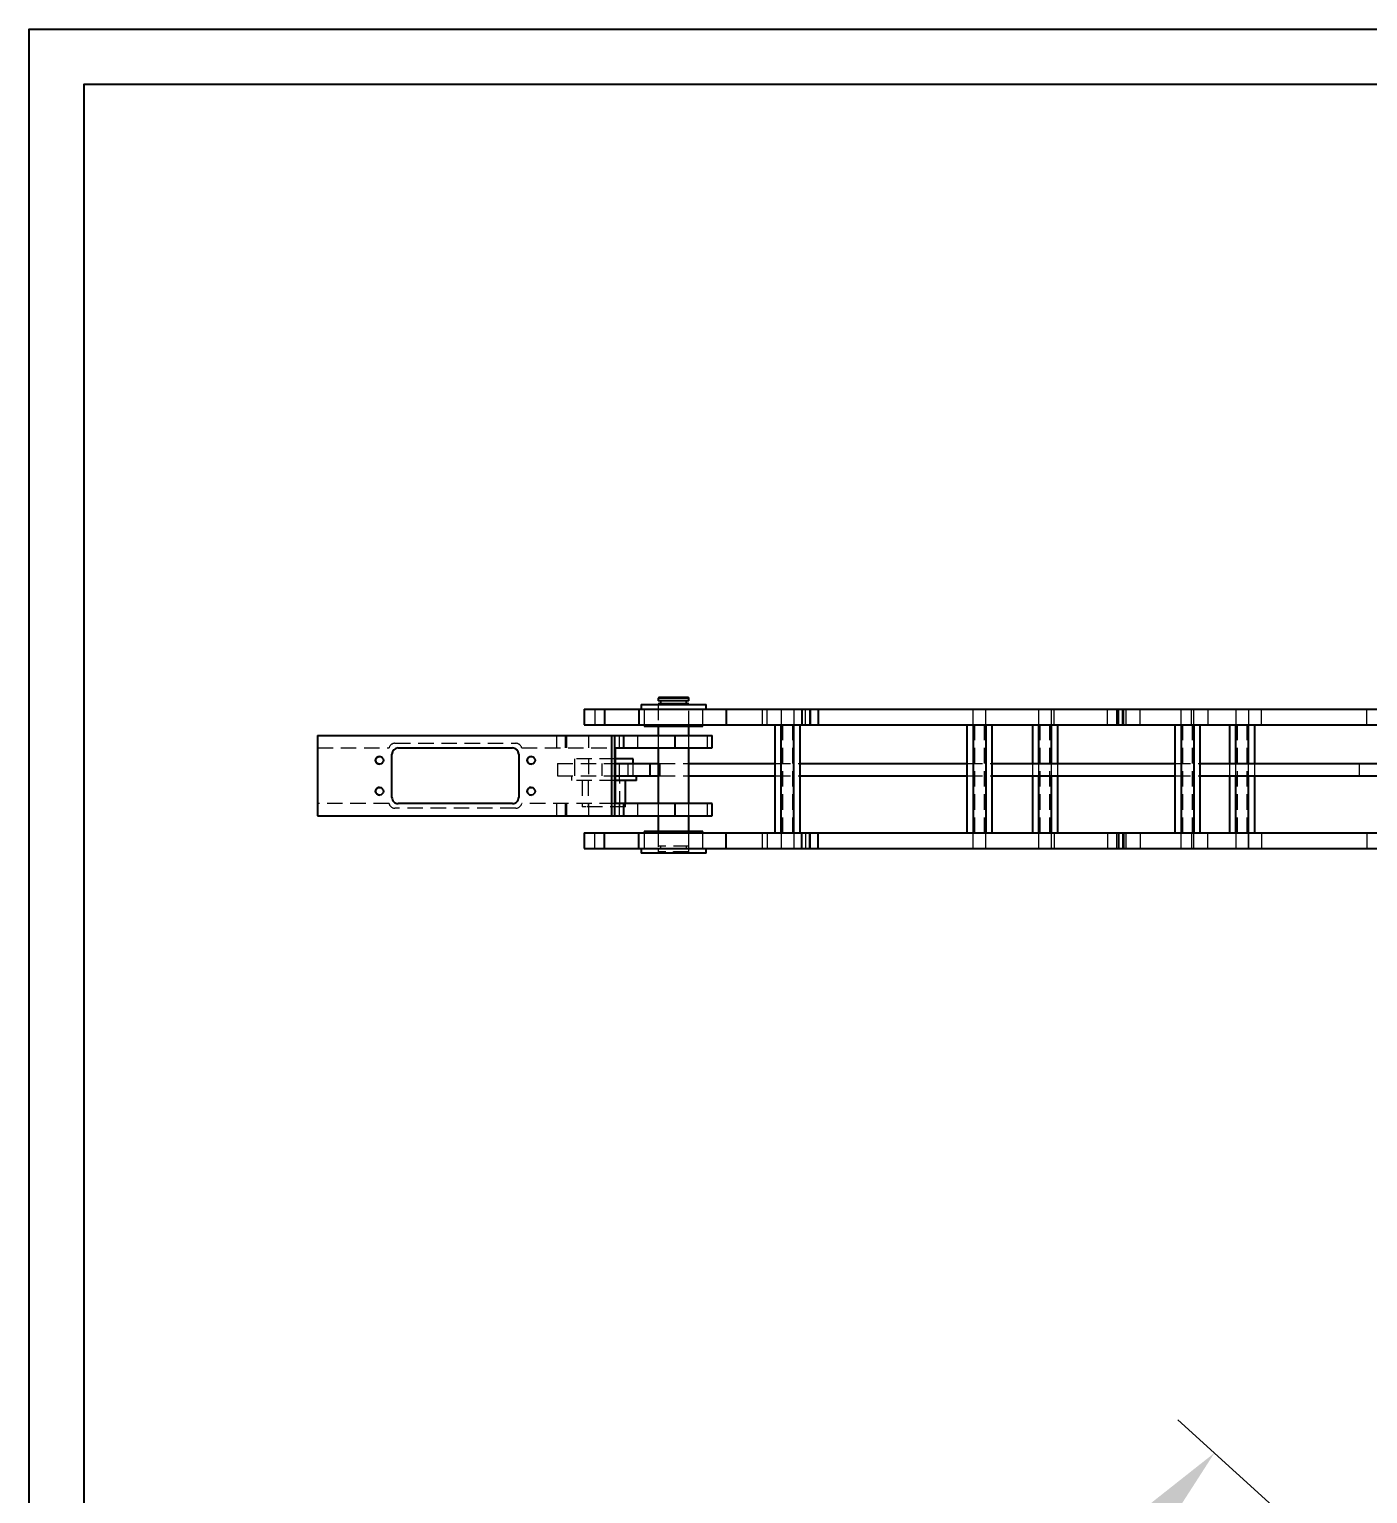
# Model space of a CAD drawing. Header units: millimetres. Extents: x -449 to 2916, y -1257 to 1632.
# Drawn here: x 997.1 to 1429.5, y 1159 to 1632.3 of the extents above; entities that cross this region are included whole.
import ezdxf

# ---------------------------------------------------------------- set-up
doc = ezdxf.new("R2010")
doc.units = ezdxf.units.MM
doc.header["$PDSIZE"] = -1
doc.linetypes.add('HIDDEN', pattern=[0.075, 0.05, -0.025])
doc.layers.add('细线层', color=252, linetype='Continuous', lineweight=13)
doc.styles.add('wf', font='')
doc.styles.get('wf').set_extended_font_data('Microsoft YaHei')
doc.dimstyles.new('wf8', dxfattribs={"dimscale": 8, "dimtxt": 4, "dimasz": 3.2, "dimexe": 2, "dimexo": 1, "dimgap": 0.8, "dimtad": 1, "dimdec": 1, "dimdsep": 46, "dimtxsty": 'wf', "dimcen": 0, "dimclrd": 6, "dimclre": 6, "dimadec": 0, "dimazin": 0, "dimtm": 1e-09, "dimtfac": 0.7, "dimtdec": 1, "dimtmove": 0, "dimatfit": 3, "dimfxl": 0, "dimtolj": 1, "dimlwd": 13, "dimlwe": 13, "dimarcsym": 0})

# ---------------------------------------------------------------- blocks, each defined once
blk = doc.blocks.new('*D344')
at = {"color": 6, "lineweight": 13}
for p, q in [((1461.38, 1098.32), (1368.17, 1182.91)), ((1135.15, 902.3), (1362.82, 1153.2)), ((1199.31, 809.51), (1106.09, 894.09))]:
    blk.add_line(p, q, dxfattribs=at)
at = {"color": 6}
for points in [[(1365.98, 1150.33), (1359.66, 1156.06), (1380.02, 1172.16)], [(1131.99, 905.16), (1138.31, 899.43), (1117.94, 883.34)]]:
    blk.add_solid(points, dxfattribs=at)
at = {"layer": 'Defpoints', "color": 0}
for p in [(1380.02, 1172.16), (1467.31, 1092.95), (1205.23, 804.13)]:
    blk.add_point(p, dxfattribs=at)
at = {"color": 0, "insert": (1232, 1043.16), "char_height": 32, "attachment_point": 5, "rotation": 47.7788, "style": 'wf'}
blk.add_mtext('\\A1;390', dxfattribs=at)

msp = doc.modelspace()

# ---------------------------------------------------------------- linework, layer by layer
for p, q in [((1200.431, 1416.311), (1200.231, 1416.111)), ((1200.231, 1416.111), (1200.231, 1415.311)), ((1210.231, 1416.111), (1200.231, 1416.111)), ((1210.031, 1416.311), (1200.431, 1416.311)), ((1210.231, 1416.111), (1210.031, 1416.311)), ((1210.231, 1415.311), (1210.231, 1416.111)), ((1176.344, 1412.561), (1176.344, 1407.561)), ((1176.344, 1412.561), (1182.904, 1412.561)), ((1182.904, 1412.561), (1182.904, 1407.561)), ((1182.904, 1412.561), (1194.013, 1412.561)), ((1194.013, 1412.561), (1194.013, 1407.561)), ((1194.013, 1412.561), (1222.264, 1412.561)), ((1194.731, 1414.061), (1194.731, 1412.561)), ((1194.731, 1414.061), (1215.492, 1414.061)), ((1210.231, 1415.311), (1200.231, 1415.311)), ((1200.231, 1414.311), (1200.231, 1414.061)), ((1210.231, 1414.311), (1200.231, 1414.311)), ((1201.031, 1415.311), (1201.031, 1414.311)), ((1209.431, 1414.311), (1209.431, 1415.311)), ((1210.231, 1414.061), (1210.231, 1414.311)), ((1215.492, 1414.061), (1215.731, 1414.061)), ((1215.731, 1412.561), (1215.731, 1414.061)), ((1222.264, 1412.561), (1222.264, 1407.561)), ((1222.264, 1412.561), (1246.698, 1412.561)), ((1246.698, 1412.561), (1246.698, 1407.561)), ((1246.698, 1412.561), (1249.284, 1412.561)), ((1249.284, 1412.561), (1249.284, 1407.561)), ((1249.284, 1412.561), (1249.424, 1412.561)), ((1249.424, 1412.561), (1249.424, 1407.561)), ((1249.424, 1412.561), (1252.011, 1412.561)), ((1252.011, 1412.561), (1252.011, 1407.561)), ((1252.011, 1412.561), (1502.157, 1412.561)), ((1176.344, 1407.561), (1182.904, 1407.561)), ((1182.904, 1407.561), (1194.013, 1407.561)), ((1194.013, 1407.561), (1222.264, 1407.561)), ((1195.731, 1407.561), (1195.731, 1407.061)), ((1195.731, 1407.061), (1214.515, 1407.061)), ((1200.231, 1407.061), (1200.231, 1404.061)), ((1210.231, 1404.061), (1210.231, 1407.061)), ((1214.515, 1407.061), (1214.731, 1407.061)), ((1214.731, 1407.061), (1214.731, 1407.561)), ((1222.264, 1407.561), (1246.698, 1407.561)), ((1238.039, 1372.561), (1238.039, 1407.561)), ((1240.06, 1372.561), (1240.06, 1407.561)), ((1244.101, 1372.561), (1244.101, 1407.561)), ((1246.122, 1372.561), (1246.122, 1407.561)), ((1246.698, 1407.561), (1249.284, 1407.561)), ((1249.284, 1407.561), (1249.424, 1407.561)), ((1249.424, 1407.561), (1252.011, 1407.561)), ((1252.011, 1407.561), (1502.157, 1407.561)), ((1300.055, 1407.561), (1300.055, 1372.561)), ((1302.075, 1407.561), (1302.075, 1372.561)), ((1306.117, 1407.561), (1306.117, 1372.561)), ((1308.138, 1407.561), (1308.138, 1372.561)), ((1321.172, 1407.561), (1321.172, 1395.061)), ((1323.193, 1407.561), (1323.193, 1395.061)), ((1327.234, 1407.561), (1327.234, 1395.061)), ((1329.255, 1407.561), (1329.255, 1395.061)), ((1367.254, 1407.561), (1367.254, 1372.561)), ((1369.275, 1407.561), (1369.275, 1372.561)), ((1373.316, 1407.561), (1373.316, 1372.561)), ((1375.337, 1407.561), (1375.337, 1372.561)), ((1384.946, 1395.061), (1384.946, 1407.561)), ((1386.967, 1395.061), (1386.967, 1407.561)), ((1391.009, 1395.061), (1391.009, 1407.561)), ((1393.029, 1395.061), (1393.029, 1407.561)), ((1090.231, 1404.061), (1090.231, 1378.061)), ((1090.231, 1404.061), (1185.231, 1404.061)), ((1185.231, 1404.061), (1185.231, 1378.061)), ((1185.231, 1404.061), (1186.198, 1404.061)), ((1186.198, 1404.061), (1186.198, 1378.061)), ((1186.198, 1404.061), (1189.028, 1404.061)), ((1189.028, 1404.061), (1189.028, 1400.061)), ((1189.028, 1404.061), (1205.667, 1404.061)), ((1205.667, 1404.061), (1205.667, 1400.061)), ((1205.667, 1404.061), (1217.731, 1404.061)), ((1217.731, 1400.061), (1217.731, 1404.061)), ((1114.231, 1384.061), (1114.231, 1398.061)), ((1114.231, 1398.061), (1114.231, 1398.061)), ((1114.231, 1384.061), (1114.231, 1398.061)), ((1116.231, 1400.061), (1153.231, 1400.061)), ((1155.231, 1398.061), (1155.231, 1384.061)), ((1186.331, 1400.061), (1189.028, 1400.061)), ((1186.331, 1400.061), (1186.331, 1382.061)), ((1192.231, 1396.561), (1186.331, 1396.561)), ((1189.028, 1400.061), (1205.667, 1400.061)), ((1192.231, 1395.061), (1192.231, 1396.561)), ((1200.231, 1400.061), (1200.231, 1382.061)), ((1205.667, 1400.061), (1217.731, 1400.061)), ((1210.231, 1382.061), (1210.231, 1400.061)), ((1186.331, 1395.061), (1197.731, 1395.061)), ((1197.731, 1391.061), (1197.731, 1395.061)), ((1197.731, 1395.061), (1200.231, 1395.061)), ((1210.231, 1395.061), (1238.039, 1395.061)), ((1246.122, 1395.061), (1300.055, 1395.061)), ((1308.138, 1395.061), (1367.254, 1395.061)), ((1375.337, 1395.061), (1434.454, 1395.061)), ((1186.331, 1391.061), (1197.731, 1391.061)), ((1193.231, 1389.561), (1186.331, 1389.561)), ((1189.731, 1382.061), (1189.731, 1389.561)), ((1193.231, 1389.561), (1193.231, 1391.061)), ((1197.731, 1391.061), (1200.231, 1391.061)), ((1210.231, 1391.061), (1238.039, 1391.061)), ((1246.122, 1391.061), (1300.055, 1391.061)), ((1308.138, 1391.061), (1367.254, 1391.061)), ((1321.172, 1391.061), (1321.172, 1372.561)), ((1323.193, 1391.061), (1323.193, 1372.561)), ((1327.234, 1391.061), (1327.234, 1372.561)), ((1329.255, 1391.061), (1329.255, 1372.561)), ((1375.337, 1391.061), (1434.454, 1391.061)), ((1384.946, 1372.561), (1384.946, 1391.061)), ((1386.967, 1372.561), (1386.967, 1391.061)), ((1391.009, 1372.561), (1391.009, 1391.061)), ((1393.029, 1372.561), (1393.029, 1391.061)), ((1114.231, 1384.061), (1114.231, 1384.061)), ((1090.231, 1378.061), (1185.231, 1378.061)), ((1153.231, 1382.061), (1116.231, 1382.061)), ((1185.231, 1378.061), (1186.198, 1378.061)), ((1186.198, 1378.061), (1189.028, 1378.061)), ((1189.028, 1382.061), (1186.331, 1382.061)), ((1189.028, 1382.061), (1189.028, 1378.061)), ((1205.667, 1382.061), (1189.028, 1382.061)), ((1189.028, 1378.061), (1205.667, 1378.061)), ((1200.231, 1378.061), (1200.231, 1373.061)), ((1205.667, 1382.061), (1205.667, 1378.061)), ((1217.731, 1382.061), (1205.667, 1382.061)), ((1205.667, 1378.061), (1217.731, 1378.061)), ((1210.231, 1373.061), (1210.231, 1378.061)), ((1217.731, 1378.061), (1217.731, 1382.061)), ((1195.731, 1373.061), (1195.731, 1372.561)), ((1214.731, 1373.061), (1195.731, 1373.061)), ((1214.731, 1372.561), (1214.731, 1373.061)), ((1176.344, 1372.561), (1176.344, 1367.561)), ((1176.344, 1372.561), (1182.904, 1372.561)), ((1182.904, 1367.561), (1182.904, 1372.561)), ((1182.904, 1372.561), (1194.013, 1372.561)), ((1194.013, 1367.561), (1194.013, 1372.561)), ((1194.013, 1372.561), (1222.264, 1372.561)), ((1222.264, 1367.561), (1222.264, 1372.561)), ((1222.264, 1372.561), (1246.698, 1372.561)), ((1246.698, 1367.561), (1246.698, 1372.561)), ((1246.698, 1372.561), (1249.284, 1372.561)), ((1249.284, 1367.561), (1249.284, 1372.561)), ((1249.284, 1372.561), (1249.424, 1372.561)), ((1249.424, 1367.561), (1249.424, 1372.561)), ((1249.424, 1372.561), (1252.011, 1372.561)), ((1252.011, 1367.561), (1252.011, 1372.561)), ((1252.011, 1372.561), (1502.157, 1372.561)), ((1176.344, 1367.561), (1182.904, 1367.561)), ((1182.904, 1367.561), (1194.013, 1367.561)), ((1194.013, 1367.561), (1222.264, 1367.561)), ((1194.731, 1367.561), (1194.731, 1366.061)), ((1215.731, 1366.061), (1194.731, 1366.061)), ((1215.731, 1366.061), (1215.731, 1367.561)), ((1222.264, 1367.561), (1246.698, 1367.561)), ((1246.698, 1367.561), (1249.284, 1367.561)), ((1249.284, 1367.561), (1249.424, 1367.561)), ((1249.424, 1367.561), (1252.011, 1367.561)), ((1252.011, 1367.561), (1502.157, 1367.561))]:
    msp.add_line(p, q)
at = {"color": 0, "linetype": 'ByBlock', "lineweight": 25}
for points in [[(997.065, 426.42), (997.065, 1632.349), (2724.888, 1632.349), (2724.888, 426.42)], [(1014.81, 444.165), (1014.81, 1614.603), (2707.143, 1614.603), (2707.143, 444.165)]]:
    msp.add_lwpolyline(points, close=True, dxfattribs=at)
for centre in [(1110.231, 1396.061), (1159.231, 1396.061), (1110.231, 1386.061), (1159.231, 1386.061)]:
    msp.add_circle(centre, 1.25)
for centre, radius, start, end in [((1110.231, 1396.061), 1.25, 90, 270), ((1116.231, 1398.061), 2, 90, 179.99074), ((1116.231, 1398.061), 2, 90, 179.99074), ((1153.231, 1398.061), 2, 0.00926, 90), ((1159.231, 1396.061), 1.25, 90, 270), ((1110.231, 1386.061), 1.25, 90, 270), ((1159.231, 1386.061), 1.25, 90, 270), ((1116.231, 1384.061), 2, 179.99074, 270), ((1116.231, 1384.061), 2, 179.99074, 270), ((1153.231, 1384.061), 2, 270, 0.00926)]:
    msp.add_arc(centre, radius, start, end)
at = {"layer": '细线层', "color": 252, "linetype": 'HIDDEN', "lineweight": 0, "ltscale": 100}
for p, q in [((1179.807, 1412.561), (1179.807, 1407.561)), ((1195.731, 1412.561), (1195.731, 1407.561)), ((1195.731, 1412.561), (1195.731, 1407.561)), ((1200.231, 1414.061), (1200.231, 1407.061)), ((1200.231, 1414.061), (1200.231, 1407.061)), ((1210.231, 1407.061), (1210.231, 1414.061)), ((1210.231, 1407.061), (1210.231, 1414.061)), ((1214.731, 1407.561), (1214.731, 1412.561)), ((1214.731, 1407.561), (1214.731, 1412.561)), ((1233.903, 1412.561), (1233.903, 1407.561)), ((1235.454, 1407.561), (1235.454, 1412.561)), ((1239.981, 1412.561), (1239.981, 1407.561)), ((1244.181, 1407.561), (1244.181, 1412.561)), ((1247.827, 1407.561), (1247.827, 1412.561)), ((1301.996, 1412.561), (1301.996, 1407.561)), ((1306.196, 1407.561), (1306.196, 1412.561)), ((1323.114, 1412.561), (1323.114, 1407.561)), ((1327.314, 1407.561), (1327.314, 1412.561)), ((1328.201, 1407.561), (1328.201, 1412.561)), ((1345.482, 1407.561), (1345.482, 1412.561)), ((1348.34, 1412.561), (1348.34, 1407.561)), ((1348.888, 1407.561), (1348.888, 1412.561)), ((1349.12, 1407.561), (1349.12, 1412.561)), ((1350.279, 1407.561), (1350.279, 1412.561)), ((1350.702, 1407.561), (1350.702, 1412.561)), ((1351.482, 1407.561), (1351.482, 1412.561)), ((1355.989, 1407.561), (1355.989, 1412.561)), ((1369.196, 1412.561), (1369.196, 1407.561)), ((1372.614, 1407.561), (1372.614, 1412.561)), ((1373.396, 1407.561), (1373.396, 1412.561)), ((1377.884, 1412.561), (1377.884, 1407.561)), ((1386.888, 1412.561), (1386.888, 1407.561)), ((1391.025, 1412.561), (1391.025, 1407.561)), ((1391.088, 1407.561), (1391.088, 1412.561)), ((1395.24, 1407.561), (1395.24, 1412.561)), ((1429.266, 1407.561), (1429.266, 1412.561)), ((1240.431, 1407.561), (1240.431, 1372.561)), ((1243.731, 1372.561), (1243.731, 1407.561)), ((1302.446, 1407.561), (1302.446, 1372.561)), ((1305.746, 1372.561), (1305.746, 1407.561)), ((1323.564, 1407.561), (1323.564, 1372.561)), ((1326.864, 1372.561), (1326.864, 1407.561)), ((1369.646, 1407.561), (1369.646, 1372.561)), ((1372.946, 1372.561), (1372.946, 1407.561)), ((1387.338, 1407.561), (1387.338, 1372.561)), ((1390.638, 1372.561), (1390.638, 1407.561)), ((1090.231, 1404.061), (1090.231, 1400.061)), ((1115.231, 1401.561), (1154.231, 1401.561)), ((1154.231, 1401.561), (1154.231, 1401.561)), ((1167.408, 1404.061), (1167.408, 1400.061)), ((1170.231, 1404.061), (1170.231, 1400.061)), ((1170.231, 1404.061), (1170.231, 1400.061)), ((1170.731, 1400.061), (1170.731, 1404.061)), ((1177.731, 1404.061), (1177.731, 1400.061)), ((1187.731, 1400.061), (1187.731, 1404.061)), ((1193.557, 1404.061), (1193.557, 1400.061)), ((1200.231, 1404.061), (1200.231, 1400.061)), ((1200.231, 1404.061), (1200.231, 1400.061)), ((1210.231, 1400.061), (1210.231, 1404.061)), ((1210.231, 1400.061), (1210.231, 1404.061)), ((1216.056, 1404.061), (1216.056, 1400.061)), ((1090.231, 1382.061), (1090.231, 1400.061)), ((1090.231, 1400.061), (1113.294, 1400.061)), ((1110.231, 1397.311), (1110.23, 1397.311)), ((1113.294, 1400.061), (1113.294, 1400.061)), ((1153.231, 1400.061), (1153.231, 1400.061)), ((1155.231, 1398.061), (1155.231, 1398.061)), ((1155.231, 1398.061), (1155.231, 1384.061)), ((1156.167, 1400.061), (1186.331, 1400.061)), ((1159.231, 1397.311), (1159.231, 1397.311)), ((1186.331, 1396.561), (1173.231, 1396.561)), ((1173.231, 1396.561), (1173.231, 1391.061)), ((1177.731, 1396.561), (1177.731, 1389.561)), ((1187.731, 1389.561), (1187.731, 1396.561)), ((1110.23, 1394.811), (1110.231, 1394.811)), ((1159.231, 1394.811), (1159.231, 1394.811)), ((1167.731, 1395.061), (1186.331, 1395.061)), ((1167.731, 1395.061), (1167.731, 1391.061)), ((1173.231, 1395.061), (1173.231, 1391.061)), ((1182.076, 1395.061), (1182.076, 1391.061)), ((1190.439, 1395.061), (1190.439, 1391.061)), ((1192.231, 1391.061), (1192.231, 1395.061)), ((1192.231, 1391.061), (1192.231, 1395.061)), ((1197.693, 1395.061), (1197.693, 1391.061)), ((1197.71, 1395.061), (1197.71, 1391.061)), ((1200.231, 1395.061), (1200.806, 1395.061)), ((1200.806, 1395.061), (1200.806, 1391.061)), ((1200.806, 1395.061), (1210.231, 1395.061)), ((1238.039, 1395.061), (1246.122, 1395.061)), ((1300.055, 1395.061), (1308.138, 1395.061)), ((1321.172, 1395.061), (1321.172, 1391.061)), ((1323.193, 1395.061), (1323.193, 1391.061)), ((1327.234, 1395.061), (1327.234, 1391.061)), ((1329.255, 1395.061), (1329.255, 1391.061)), ((1367.254, 1395.061), (1375.337, 1395.061)), ((1384.946, 1391.061), (1384.946, 1395.061)), ((1386.967, 1391.061), (1386.967, 1395.061)), ((1391.009, 1391.061), (1391.009, 1395.061)), ((1393.029, 1391.061), (1393.029, 1395.061)), ((1426.734, 1395.061), (1426.734, 1391.061)), ((1110.231, 1387.311), (1110.23, 1387.311)), ((1159.231, 1387.311), (1159.231, 1387.311)), ((1167.731, 1391.061), (1186.331, 1391.061)), ((1172.231, 1391.061), (1172.231, 1389.561)), ((1186.331, 1389.561), (1172.231, 1389.561)), ((1175.731, 1389.561), (1175.731, 1381.061)), ((1177.631, 1389.561), (1177.631, 1381.061)), ((1187.831, 1381.061), (1187.831, 1389.561)), ((1200.231, 1391.061), (1200.806, 1391.061)), ((1200.806, 1391.061), (1210.231, 1391.061)), ((1238.039, 1391.061), (1246.122, 1391.061)), ((1300.055, 1391.061), (1308.138, 1391.061)), ((1367.254, 1391.061), (1375.337, 1391.061)), ((1110.23, 1384.811), (1110.231, 1384.811)), ((1155.231, 1384.061), (1155.231, 1384.061)), ((1159.231, 1384.811), (1159.231, 1384.811)), ((1113.294, 1382.061), (1090.231, 1382.061)), ((1090.231, 1382.061), (1090.231, 1378.061)), ((1113.294, 1382.061), (1113.294, 1382.061)), ((1154.231, 1380.561), (1115.231, 1380.561)), ((1153.231, 1382.061), (1153.231, 1382.061)), ((1154.231, 1380.561), (1154.231, 1380.561)), ((1186.331, 1382.061), (1156.167, 1382.061)), ((1167.408, 1382.061), (1167.408, 1378.061)), ((1170.231, 1382.061), (1170.231, 1378.061)), ((1170.231, 1382.061), (1170.231, 1378.061)), ((1170.731, 1378.061), (1170.731, 1382.061)), ((1176.937, 1381.061), (1175.731, 1381.061)), ((1189.731, 1381.061), (1176.937, 1381.061)), ((1177.731, 1382.061), (1177.731, 1378.061)), ((1187.731, 1378.061), (1187.731, 1382.061)), ((1189.731, 1381.061), (1189.731, 1382.061)), ((1193.557, 1382.061), (1193.557, 1378.061)), ((1200.231, 1382.061), (1200.231, 1378.061)), ((1200.231, 1382.061), (1200.231, 1378.061)), ((1210.231, 1378.061), (1210.231, 1382.061)), ((1210.231, 1378.061), (1210.231, 1382.061)), ((1216.056, 1382.061), (1216.056, 1378.061)), ((1200.231, 1373.061), (1200.231, 1368.311)), ((1200.231, 1373.061), (1200.231, 1366.061)), ((1210.231, 1368.311), (1210.231, 1373.061)), ((1210.231, 1366.061), (1210.231, 1373.061)), ((1179.807, 1367.561), (1179.807, 1372.561)), ((1195.731, 1372.561), (1195.731, 1367.561)), ((1195.731, 1372.561), (1195.731, 1367.561)), ((1210.231, 1368.311), (1200.231, 1368.311)), ((1201.031, 1368.311), (1201.031, 1367.311)), ((1209.431, 1367.311), (1209.431, 1368.311)), ((1214.731, 1367.561), (1214.731, 1372.561)), ((1214.731, 1367.561), (1214.731, 1372.561)), ((1233.903, 1372.561), (1233.903, 1367.561)), ((1235.454, 1372.561), (1235.454, 1367.561)), ((1239.981, 1372.561), (1239.981, 1367.561)), ((1244.181, 1367.561), (1244.181, 1372.561)), ((1247.827, 1372.561), (1247.827, 1367.561)), ((1301.996, 1372.561), (1301.996, 1367.561)), ((1306.196, 1367.561), (1306.196, 1372.561)), ((1323.114, 1372.561), (1323.114, 1367.561)), ((1327.314, 1367.561), (1327.314, 1372.561)), ((1328.201, 1372.561), (1328.201, 1367.561)), ((1345.482, 1372.561), (1345.482, 1367.561)), ((1348.34, 1372.561), (1348.34, 1367.561)), ((1348.888, 1372.561), (1348.888, 1367.561)), ((1349.12, 1372.561), (1349.12, 1367.561)), ((1350.279, 1372.561), (1350.279, 1367.561)), ((1350.702, 1372.561), (1350.702, 1367.561)), ((1351.482, 1367.561), (1351.482, 1372.561)), ((1355.989, 1372.561), (1355.989, 1367.561)), ((1369.196, 1372.561), (1369.196, 1367.561)), ((1372.614, 1372.561), (1372.614, 1367.561)), ((1373.396, 1367.561), (1373.396, 1372.561)), ((1377.884, 1367.561), (1377.884, 1372.561)), ((1386.888, 1372.561), (1386.888, 1367.561)), ((1391.025, 1367.561), (1391.025, 1372.561)), ((1391.088, 1367.561), (1391.088, 1372.561)), ((1395.24, 1372.561), (1395.24, 1367.561)), ((1429.266, 1372.561), (1429.266, 1367.561)), ((1210.231, 1367.311), (1200.231, 1367.311)), ((1200.231, 1367.311), (1200.231, 1366.511)), ((1210.231, 1366.511), (1200.231, 1366.511)), ((1200.231, 1366.511), (1200.431, 1366.311)), ((1210.031, 1366.311), (1200.431, 1366.311)), ((1210.031, 1366.311), (1210.231, 1366.511)), ((1210.231, 1366.511), (1210.231, 1367.311))]:
    msp.add_line(p, q, dxfattribs=at)
for centre, radius, start, end in [((1115.231, 1399.561), 2, 90, 165.52249), ((1115.231, 1399.561), 2, 90, 165.52249), ((1154.231, 1399.561), 2, 14.47751, 90), ((1154.231, 1399.561), 2, 14.47751, 90), ((1110.231, 1396.061), 1.25, 270, 90), ((1153.231, 1398.061), 2, 0.00926, 90), ((1159.231, 1396.061), 1.25, 270, 90), ((1110.231, 1386.061), 1.25, 270, 90), ((1159.231, 1386.061), 1.25, 270, 90), ((1153.231, 1384.061), 2, 270, 0.00926), ((1115.231, 1382.561), 2, 194.47751, 270), ((1115.231, 1382.561), 2, 194.47751, 270), ((1154.231, 1382.561), 2, 270, 345.52249), ((1154.231, 1382.561), 2, 270, 345.52249)]:
    msp.add_arc(centre, radius, start, end, dxfattribs=at)

# ---------------------------------------------------------------- dimensions: what is measured, and where the dimension line sits
dim = msp.add_aligned_dim(p1=(1205.231, 804.132), p2=(1467.309, 1092.948), distance=117.868, dimstyle='wf8')
dim.commit()
dim.dimension.update_dxf_attribs({"geometry": '*D344', "text_midpoint": (1231.996, 1043.16)})

doc.saveas('drawing.dxf')
